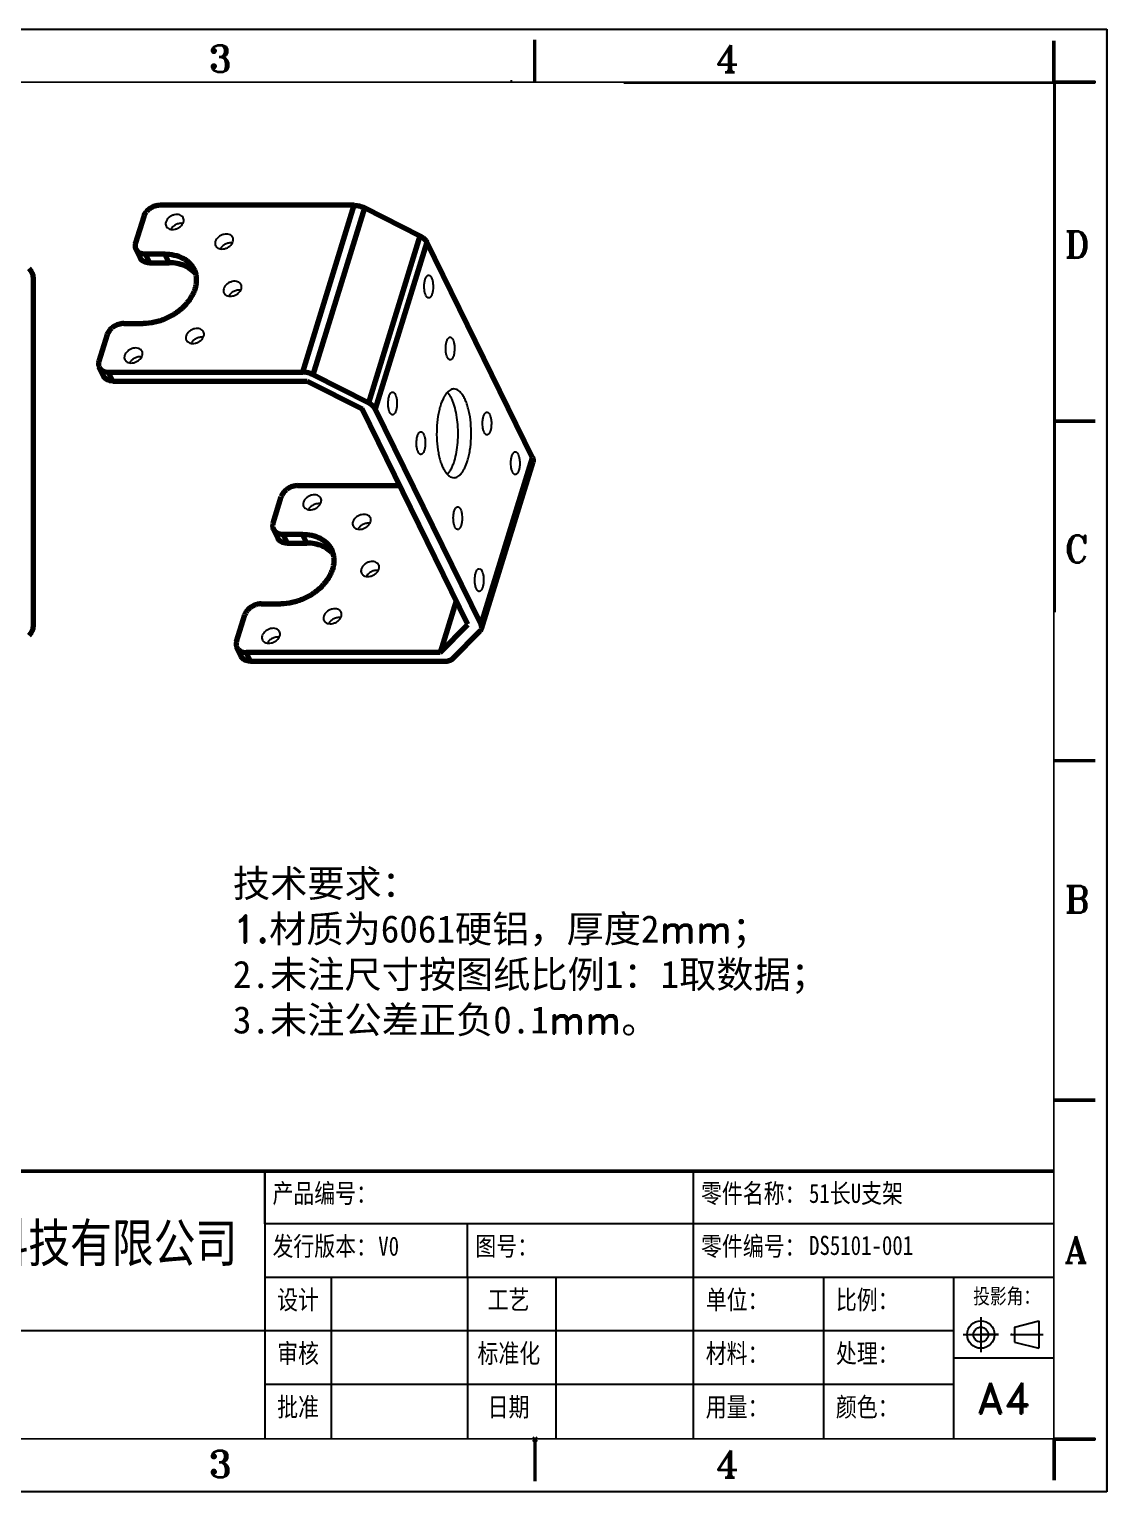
# Model space of a CAD drawing. Header units: millimetres. Extents: x 972 to 21473, y 47 to 2548.
# Drawn here: x 20981.9 to 21133.6, y 1617.2 to 1823.2 of the extents above; entities that cross this region are included whole.
import ezdxf

# ---------------------------------------------------------------- set-up
doc = ezdxf.new("R2010")
doc.units = ezdxf.units.MM
doc.header["$LTSCALE"] = 10
doc.header["$PDMODE"] = 3
doc.header["$PDSIZE"] = 0.3125
doc.layers.get('0').update_dxf_attribs({"linetype": 'CONTINUOUS'})
doc.layers.add('02___PRT_ALL_AXES', color=7, linetype='CONTINUOUS')
doc.layers.add('Layer1', color=7, linetype='CONTINUOUS')
doc.layers.add('7_ALL_FEATURES', color=7, linetype='CONTINUOUS', lineweight=100)
doc.layers.add('图框', color=7, linetype='CONTINUOUS', lineweight=30)
doc.styles.add('ROMAND', font='romand.shx')
doc.styles.add('ROMANT', font='romant.shx')
doc.styles.get("Standard").update_dxf_attribs({"font": 'txt', "width": 0.8})

msp = doc.modelspace()

# ---------------------------------------------------------------- hatches: boundary and pattern name
at = {"lineweight": -3}
h = msp.add_hatch(color=256, dxfattribs=at)
h.paths.add_polyline_path([(20826.285, 1823.154), (21133.593, 1823.154), (21133.593, 1617.204), (20826.285, 1617.204)])
h.paths.add_polyline_path([(20826.501, 1822.938), (21133.377, 1822.938), (21133.377, 1617.42), (20826.501, 1617.42)], flags=16)
for points in [[(21126.261, 1821.536), (21126.045, 1821.536), (21126.045, 1815.822), (21126.261, 1815.822)], [(21131.975, 1815.822), (21126.261, 1815.822), (21126.261, 1815.606), (21131.975, 1815.606)], [(21126.261, 1624.536), (21126.045, 1624.536), (21126.045, 1618.821), (21126.261, 1618.821)], [(21131.975, 1624.752), (21126.261, 1624.752), (21126.261, 1624.536), (21131.975, 1624.536)]]:
    msp.add_hatch(color=256, dxfattribs=at).paths.add_polyline_path(points)

# ---------------------------------------------------------------- linework, layer by layer
for p, q in [((20826.285, 1823.154), (21133.593, 1823.154)), ((21133.593, 1823.154), (21133.593, 1617.204)), ((21052.965, 1815.714), (21052.965, 1821.644)), ((21053.181, 1815.714), (21053.181, 1821.644)), ((21126.045, 1815.822), (21126.045, 1821.536)), ((21126.261, 1815.606), (21126.261, 1821.536)), ((21049.865, 1815.822), (21049.649, 1815.822)), ((21126.045, 1815.822), (21131.975, 1815.822)), ((21126.261, 1815.606), (21131.975, 1815.606)), ((21131.975, 1815.606), (21131.975, 1815.822)), ((21126.045, 1768.108), (21131.975, 1768.108)), ((21126.045, 1767.892), (21131.975, 1767.892)), ((21126.045, 1720.287), (21131.975, 1720.287)), ((21126.045, 1720.071), (21131.975, 1720.071)), ((21126.045, 1672.465), (21131.975, 1672.465)), ((21126.045, 1672.25), (21131.975, 1672.25)), ((21015.023, 1654.943), (21015.023, 1662.276)), ((21075.366, 1662.491), (21075.366, 1624.752)), ((21126.045, 1654.943), (21015.023, 1654.943)), ((21043.588, 1647.395), (21043.588, 1654.943)), ((21126.045, 1647.395), (21015.023, 1647.395)), ((21024.377, 1647.395), (21024.377, 1624.752)), ((21043.562, 1647.395), (21043.562, 1624.752)), ((21055.998, 1647.395), (21055.998, 1624.752)), ((21093.697, 1647.395), (21093.697, 1624.752)), ((21112.027, 1647.395), (21112.027, 1624.752)), ((21115.864, 1641.805), (21115.864, 1636.865)), ((21112.027, 1639.848), (20932.172, 1639.848)), ((21120.621, 1640.379), (21124.03, 1641.265)), ((21120.621, 1640.379), (21120.621, 1638.291)), ((21124.03, 1641.265), (21124.03, 1637.404)), ((21113.395, 1639.335), (21118.334, 1639.335)), ((21118.334, 1639.335), (21115.864, 1639.335)), ((21120.04, 1639.335), (21124.648, 1639.335)), ((21120.218, 1639.335), (21120.135, 1639.335)), ((21120.621, 1638.291), (21124.03, 1637.404)), ((21112.027, 1636.074), (21126.045, 1636.074)), ((21112.027, 1632.3), (21015.023, 1632.3)), ((21052.965, 1624.644), (21052.965, 1618.713)), ((21053.181, 1624.644), (21053.181, 1618.713)), ((21126.045, 1624.536), (21126.045, 1618.821)), ((21126.045, 1624.536), (21131.975, 1624.536)), ((21126.261, 1624.752), (21126.261, 1618.821)), ((21126.261, 1624.752), (21131.975, 1624.752)), ((21131.975, 1624.536), (21131.975, 1624.752)), ((21133.593, 1617.204), (20826.285, 1617.204))]:
    msp.add_line(p, q, dxfattribs=at)
at = {"lineweight": -3, "const_width": 0.216}
msp.add_lwpolyline([(20833.833, 1624.644), (21126.153, 1624.644), (21126.153, 1815.714), (20833.833, 1815.714)], close=True, dxfattribs=at)
at = {"lineweight": -3}
for radius in [1.93, 1.044]:
    msp.add_circle((21115.864, 1639.335), radius, dxfattribs=at)
msp.add_point((21053.073, 1624.644), dxfattribs=at)
at = {"layer": '02___PRT_ALL_AXES', "color": 7, "linetype": 'Continuous'}
for points, knots in [([(21001.107, 1796.01), (21001.077, 1795.91), (21001.046, 1795.705), (21001.096, 1795.502), (21001.139, 1795.415)], [0, 0, 0, 0, 0.5174164, 1, 1, 1, 1]), ([(21003.563, 1796.604), (21003.54, 1796.651), (21003.483, 1796.74), (21003.329, 1796.894), (21003.065, 1797.03), (21002.691, 1797.084), (21002.287, 1797.035), (21001.891, 1796.886), (21001.44, 1796.59), (21001.183, 1796.253), (21001.107, 1796.01)], [0, 0, 0, 0, 0.0509239, 0.1029895, 0.2136147, 0.3363288, 0.4699091, 0.6095634, 0.7488124, 1, 1, 1, 1]), ([(21001.139, 1795.415), (21001.162, 1795.368), (21001.219, 1795.279), (21001.373, 1795.125), (21001.637, 1794.989), (21002.011, 1794.935), (21002.414, 1794.984), (21002.811, 1795.133), (21003.262, 1795.429), (21003.519, 1795.766), (21003.594, 1796.01)], [0, 0, 0, 0, 0.0509239, 0.1029895, 0.2136147, 0.3363288, 0.4699091, 0.6095634, 0.7488124, 1, 1, 1, 1]), ([(21003.594, 1796.01), (21003.625, 1796.11), (21003.656, 1796.314), (21003.606, 1796.517), (21003.563, 1796.604)], [0, 0, 0, 0, 0.5174164, 1, 1, 1, 1]), ([(21003.498, 1795.808), (21003.34, 1795.833), (21003.002, 1795.822), (21002.519, 1795.66), (21002.097, 1795.376), (21001.882, 1795.115), (21001.806, 1794.974)], [0, 0, 0, 0, 0.2415265, 0.5001686, 0.7587065, 1, 1, 1, 1]), ([(21010.528, 1793.851), (21010.505, 1793.898), (21010.448, 1793.987), (21010.294, 1794.141), (21010.029, 1794.277), (21009.655, 1794.331), (21009.252, 1794.282), (21008.856, 1794.133), (21008.405, 1793.837), (21008.147, 1793.5), (21008.072, 1793.256)], [0, 0, 0, 0, 0.0509239, 0.1029895, 0.2136147, 0.3363288, 0.4699091, 0.6095634, 0.7488124, 1, 1, 1, 1]), ([(21010.559, 1793.256), (21010.59, 1793.356), (21010.621, 1793.561), (21010.571, 1793.764), (21010.528, 1793.851)], [0, 0, 0, 0, 0.5174164, 1, 1, 1, 1]), ([(21008.072, 1793.256), (21008.041, 1793.156), (21008.01, 1792.952), (21008.061, 1792.749), (21008.104, 1792.662)], [0, 0, 0, 0, 0.5174164, 1, 1, 1, 1]), ([(21008.104, 1792.662), (21008.126, 1792.615), (21008.183, 1792.526), (21008.337, 1792.372), (21008.602, 1792.236), (21008.976, 1792.182), (21009.379, 1792.231), (21009.775, 1792.38), (21010.227, 1792.676), (21010.484, 1793.013), (21010.559, 1793.256)], [0, 0, 0, 0, 0.0509239, 0.1029895, 0.2136147, 0.3363288, 0.4699091, 0.6095634, 0.7488124, 1, 1, 1, 1]), ([(21010.463, 1793.055), (21010.305, 1793.08), (21009.966, 1793.069), (21009.484, 1792.907), (21009.061, 1792.623), (21008.847, 1792.361), (21008.771, 1792.221)], [0, 0, 0, 0, 0.2415265, 0.5001686, 0.7587065, 1, 1, 1, 1]), ([(21011.711, 1787.204), (21011.688, 1787.251), (21011.631, 1787.34), (21011.477, 1787.495), (21011.213, 1787.631), (21010.839, 1787.685), (21010.435, 1787.635), (21010.039, 1787.486), (21009.588, 1787.191), (21009.331, 1786.853), (21009.255, 1786.61)], [0, 0, 0, 0, 0.0509239, 0.1029895, 0.2136147, 0.3363288, 0.4699091, 0.6095634, 0.7488124, 1, 1, 1, 1]), ([(21037.727, 1785.656), (21037.67, 1785.771), (21037.581, 1786.037), (21037.505, 1786.474), (21037.482, 1786.951), (21037.514, 1787.423), (21037.587, 1787.792), (21037.674, 1788.05), (21037.746, 1788.208), (21037.828, 1788.337), (21037.916, 1788.433), (21038.012, 1788.494), (21038.082, 1788.509), (21038.114, 1788.509)], [0, 0, 0, 0, 0.1234546, 0.2690675, 0.4260903, 0.5820143, 0.7245112, 0.787449, 0.843483, 0.8921274, 0.9334724, 0.9686117, 1, 1, 1, 1]), ([(21038.114, 1788.509), (21038.15, 1788.509), (21038.226, 1788.491), (21038.329, 1788.419), (21038.424, 1788.306), (21038.476, 1788.214), (21038.502, 1788.162)], [0, 0, 0, 0, 0.1954003, 0.4178582, 0.6843401, 1, 1, 1, 1]), ([(21038.502, 1788.162), (21038.558, 1788.047), (21038.648, 1787.781), (21038.724, 1787.344), (21038.747, 1786.868), (21038.714, 1786.395), (21038.641, 1786.026), (21038.555, 1785.768), (21038.482, 1785.61), (21038.401, 1785.481), (21038.312, 1785.385), (21038.216, 1785.324), (21038.147, 1785.309), (21038.114, 1785.309)], [0, 0, 0, 0, 0.1234546, 0.2690675, 0.4260903, 0.5820143, 0.7245112, 0.787449, 0.843483, 0.8921274, 0.9334724, 0.9686117, 1, 1, 1, 1]), ([(21009.255, 1786.61), (21009.225, 1786.51), (21009.194, 1786.305), (21009.244, 1786.103), (21009.287, 1786.015)], [0, 0, 0, 0, 0.5174164, 1, 1, 1, 1]), ([(21009.287, 1786.015), (21009.31, 1785.969), (21009.367, 1785.879), (21009.521, 1785.725), (21009.785, 1785.589), (21010.159, 1785.535), (21010.562, 1785.584), (21010.959, 1785.733), (21011.41, 1786.029), (21011.667, 1786.366), (21011.742, 1786.61)], [0, 0, 0, 0, 0.0509239, 0.1029895, 0.2136147, 0.3363288, 0.4699091, 0.6095634, 0.7488124, 1, 1, 1, 1]), ([(21011.646, 1786.408), (21011.488, 1786.433), (21011.149, 1786.422), (21010.667, 1786.26), (21010.245, 1785.976), (21010.03, 1785.715), (21009.954, 1785.574)], [0, 0, 0, 0, 0.2415265, 0.5001686, 0.7587065, 1, 1, 1, 1]), ([(21011.742, 1786.61), (21011.773, 1786.71), (21011.804, 1786.914), (21011.754, 1787.117), (21011.711, 1787.204)], [0, 0, 0, 0, 0.5174164, 1, 1, 1, 1]), ([(21038.114, 1785.309), (21038.079, 1785.309), (21038.002, 1785.327), (21037.899, 1785.399), (21037.805, 1785.512), (21037.752, 1785.604), (21037.727, 1785.656)], [0, 0, 0, 0, 0.1954003, 0.4178582, 0.6843401, 1, 1, 1, 1]), ([(21003.964, 1779.963), (21003.933, 1779.863), (21003.902, 1779.658), (21003.953, 1779.456), (21003.996, 1779.368)], [0, 0, 0, 0, 0.5174164, 1, 1, 1, 1]), ([(21006.42, 1780.558), (21006.397, 1780.604), (21006.34, 1780.693), (21006.186, 1780.848), (21005.921, 1780.984), (21005.547, 1781.038), (21005.144, 1780.988), (21004.748, 1780.84), (21004.297, 1780.544), (21004.039, 1780.207), (21003.964, 1779.963)], [0, 0, 0, 0, 0.0509239, 0.1029895, 0.2136147, 0.3363288, 0.4699091, 0.6095634, 0.7488124, 1, 1, 1, 1]), ([(21003.996, 1779.368), (21004.018, 1779.322), (21004.075, 1779.233), (21004.229, 1779.078), (21004.494, 1778.942), (21004.868, 1778.888), (21005.271, 1778.938), (21005.667, 1779.086), (21006.119, 1779.382), (21006.376, 1779.719), (21006.451, 1779.963)], [0, 0, 0, 0, 0.0509239, 0.1029895, 0.2136147, 0.3363288, 0.4699091, 0.6095634, 0.7488124, 1, 1, 1, 1]), ([(21006.355, 1779.761), (21006.197, 1779.786), (21005.858, 1779.775), (21005.376, 1779.614), (21004.953, 1779.33), (21004.739, 1779.068), (21004.663, 1778.927)], [0, 0, 0, 0, 0.2415265, 0.5001686, 0.7587065, 1, 1, 1, 1]), ([(21006.451, 1779.963), (21006.482, 1780.063), (21006.513, 1780.267), (21006.463, 1780.47), (21006.42, 1780.558)], [0, 0, 0, 0, 0.5174164, 1, 1, 1, 1]), ([(21040.751, 1776.941), (21040.694, 1777.056), (21040.605, 1777.322), (21040.529, 1777.759), (21040.506, 1778.235), (21040.538, 1778.708), (21040.611, 1779.077), (21040.698, 1779.335), (21040.77, 1779.493), (21040.852, 1779.622), (21040.94, 1779.718), (21041.036, 1779.779), (21041.106, 1779.794), (21041.138, 1779.794)], [0, 0, 0, 0, 0.1234546, 0.2690675, 0.4260903, 0.5820143, 0.7245112, 0.787449, 0.843483, 0.8921274, 0.9334724, 0.9686117, 1, 1, 1, 1]), ([(21041.138, 1779.794), (21041.174, 1779.794), (21041.25, 1779.776), (21041.353, 1779.704), (21041.448, 1779.591), (21041.5, 1779.499), (21041.525, 1779.447)], [0, 0, 0, 0, 0.1954003, 0.4178582, 0.6843401, 1, 1, 1, 1]), ([(21041.525, 1779.447), (21041.582, 1779.332), (21041.672, 1779.066), (21041.747, 1778.629), (21041.77, 1778.152), (21041.738, 1777.68), (21041.665, 1777.311), (21041.578, 1777.053), (21041.506, 1776.895), (21041.425, 1776.766), (21041.336, 1776.67), (21041.24, 1776.609), (21041.171, 1776.594), (21041.138, 1776.594)], [0, 0, 0, 0, 0.1234546, 0.2690675, 0.4260903, 0.5820143, 0.7245112, 0.787449, 0.843483, 0.8921274, 0.9334724, 0.9686117, 1, 1, 1, 1]), ([(20997.753, 1777.804), (20997.73, 1777.851), (20997.674, 1777.94), (20997.519, 1778.095), (20997.255, 1778.231), (20996.881, 1778.285), (20996.478, 1778.235), (20996.082, 1778.086), (20995.63, 1777.791), (20995.373, 1777.454), (20995.298, 1777.21)], [0, 0, 0, 0, 0.0509239, 0.1029895, 0.2136147, 0.3363288, 0.4699091, 0.6095634, 0.7488124, 1, 1, 1, 1]), ([(20997.785, 1777.21), (20997.816, 1777.31), (20997.847, 1777.514), (20997.796, 1777.717), (20997.753, 1777.804)], [0, 0, 0, 0, 0.5174164, 1, 1, 1, 1]), ([(20995.298, 1777.21), (20995.267, 1777.11), (20995.236, 1776.905), (20995.286, 1776.703), (20995.329, 1776.615)], [0, 0, 0, 0, 0.5174164, 1, 1, 1, 1]), ([(20995.329, 1776.615), (20995.352, 1776.569), (20995.409, 1776.48), (20995.563, 1776.325), (20995.828, 1776.189), (20996.202, 1776.135), (20996.605, 1776.185), (20997.001, 1776.333), (20997.452, 1776.629), (20997.709, 1776.966), (20997.785, 1777.21)], [0, 0, 0, 0, 0.0509239, 0.1029895, 0.2136147, 0.3363288, 0.4699091, 0.6095634, 0.7488124, 1, 1, 1, 1]), ([(20997.688, 1777.008), (20997.53, 1777.033), (20997.192, 1777.022), (20996.709, 1776.86), (20996.287, 1776.576), (20996.073, 1776.315), (20995.996, 1776.174)], [0, 0, 0, 0, 0.2415265, 0.5001686, 0.7587065, 1, 1, 1, 1]), ([(21041.138, 1776.594), (21041.103, 1776.594), (21041.026, 1776.612), (21040.923, 1776.684), (21040.829, 1776.797), (21040.776, 1776.889), (21040.751, 1776.941)], [0, 0, 0, 0, 0.1954003, 0.4178582, 0.6843401, 1, 1, 1, 1]), ([(21032.644, 1769.206), (21032.587, 1769.321), (21032.497, 1769.588), (21032.421, 1770.024), (21032.399, 1770.501), (21032.431, 1770.973), (21032.504, 1771.343), (21032.59, 1771.6), (21032.663, 1771.758), (21032.744, 1771.887), (21032.833, 1771.983), (21032.929, 1772.044), (21032.998, 1772.059), (21033.031, 1772.059)], [0, 0, 0, 0, 0.1234546, 0.2690675, 0.4260903, 0.5820143, 0.7245112, 0.787449, 0.843483, 0.8921274, 0.9334724, 0.9686117, 1, 1, 1, 1]), ([(21033.031, 1772.059), (21033.066, 1772.059), (21033.143, 1772.041), (21033.246, 1771.969), (21033.34, 1771.856), (21033.393, 1771.764), (21033.418, 1771.713)], [0, 0, 0, 0, 0.1954003, 0.4178582, 0.6843401, 1, 1, 1, 1]), ([(21033.418, 1771.713), (21033.475, 1771.598), (21033.564, 1771.331), (21033.64, 1770.894), (21033.663, 1770.418), (21033.631, 1769.945), (21033.558, 1769.576), (21033.471, 1769.318), (21033.399, 1769.16), (21033.317, 1769.031), (21033.229, 1768.935), (21033.133, 1768.874), (21033.063, 1768.859), (21033.031, 1768.859)], [0, 0, 0, 0, 0.1234546, 0.2690675, 0.4260903, 0.5820143, 0.7245112, 0.787449, 0.843483, 0.8921274, 0.9334724, 0.9686117, 1, 1, 1, 1]), ([(21041.673, 1772.502), (21041.581, 1772.502), (21041.39, 1772.473), (21041.115, 1772.349), (21040.85, 1772.147), (21040.598, 1771.873), (21040.36, 1771.529), (21040.051, 1770.957), (21039.872, 1770.477), (21039.767, 1770.137)], [0, 0, 0, 0, 0.0858709, 0.1774652, 0.279291, 0.3942419, 0.523749, 0.6682543, 1, 1, 1, 1]), ([(21041.738, 1762.367), (21041.862, 1762.769), (21042.064, 1763.629), (21042.236, 1764.98), (21042.286, 1766.397), (21042.21, 1767.807), (21042.014, 1769.136), (21041.75, 1770.154), (21041.48, 1770.868), (21041.263, 1771.323), (21041.027, 1771.711), (21040.849, 1771.935), (21040.756, 1772.033)], [0, 0, 0, 0, 0.1259875, 0.2637569, 0.4073362, 0.5502478, 0.6860827, 0.8090094, 0.8641572, 0.9144916, 0.9597751, 1, 1, 1, 1]), ([(21043.58, 1762.367), (21043.653, 1762.605), (21043.785, 1763.103), (21043.988, 1764.166), (21044.124, 1765.577), (21044.105, 1767.287), (21043.937, 1768.68), (21043.709, 1769.714), (21043.503, 1770.403), (21043.262, 1771.013), (21042.991, 1771.531), (21042.693, 1771.949), (21042.373, 1772.26), (21042.032, 1772.456), (21041.788, 1772.502), (21041.673, 1772.502)], [0, 0, 0, 0, 0.0674043, 0.1394665, 0.2928386, 0.4503201, 0.6015181, 0.671725, 0.7368875, 0.7961488, 0.8489098, 0.8949395, 0.934543, 0.9688317, 1, 1, 1, 1]), ([(21033.031, 1768.859), (21032.995, 1768.859), (21032.919, 1768.877), (21032.816, 1768.95), (21032.721, 1769.062), (21032.669, 1769.154), (21032.644, 1769.206)], [0, 0, 0, 0, 0.1954003, 0.4178582, 0.6843401, 1, 1, 1, 1]), ([(21039.767, 1770.137), (21039.693, 1769.899), (21039.562, 1769.401), (21039.359, 1768.338), (21039.223, 1766.926), (21039.242, 1765.217), (21039.409, 1763.824), (21039.638, 1762.79), (21039.844, 1762.1), (21040.084, 1761.491), (21040.356, 1760.973), (21040.654, 1760.555), (21040.974, 1760.244), (21041.315, 1760.048), (21041.558, 1760.002), (21041.673, 1760.002)], [0, 0, 0, 0, 0.0674043, 0.1394665, 0.2928386, 0.4503201, 0.6015181, 0.671725, 0.7368875, 0.7961488, 0.8489098, 0.8949395, 0.934543, 0.9688317, 1, 1, 1, 1]), ([(21045.936, 1766.373), (21045.88, 1766.488), (21045.79, 1766.755), (21045.714, 1767.191), (21045.691, 1767.668), (21045.724, 1768.14), (21045.797, 1768.51), (21045.883, 1768.767), (21045.956, 1768.926), (21046.037, 1769.054), (21046.126, 1769.15), (21046.222, 1769.212), (21046.291, 1769.226), (21046.324, 1769.227)], [0, 0, 0, 0, 0.1234546, 0.2690675, 0.4260903, 0.5820143, 0.7245112, 0.787449, 0.843483, 0.8921274, 0.9334724, 0.9686117, 1, 1, 1, 1]), ([(21046.324, 1769.227), (21046.359, 1769.227), (21046.436, 1769.209), (21046.539, 1769.136), (21046.633, 1769.023), (21046.686, 1768.931), (21046.711, 1768.88)], [0, 0, 0, 0, 0.1954003, 0.4178582, 0.6843401, 1, 1, 1, 1]), ([(21046.711, 1768.88), (21046.768, 1768.765), (21046.857, 1768.498), (21046.933, 1768.062), (21046.956, 1767.585), (21046.924, 1767.113), (21046.851, 1766.743), (21046.764, 1766.486), (21046.692, 1766.327), (21046.61, 1766.199), (21046.522, 1766.103), (21046.426, 1766.041), (21046.356, 1766.027), (21046.324, 1766.027)], [0, 0, 0, 0, 0.1234546, 0.2690675, 0.4260903, 0.5820143, 0.7245112, 0.787449, 0.843483, 0.8921274, 0.9334724, 0.9686117, 1, 1, 1, 1]), ([(21036.636, 1763.624), (21036.579, 1763.739), (21036.489, 1764.006), (21036.414, 1764.442), (21036.391, 1764.919), (21036.423, 1765.391), (21036.496, 1765.761), (21036.583, 1766.018), (21036.655, 1766.177), (21036.736, 1766.305), (21036.825, 1766.401), (21036.921, 1766.463), (21036.99, 1766.477), (21037.023, 1766.477)], [0, 0, 0, 0, 0.1234546, 0.2690675, 0.4260903, 0.5820143, 0.7245112, 0.787449, 0.843483, 0.8921274, 0.9334724, 0.9686117, 1, 1, 1, 1]), ([(21037.023, 1766.477), (21037.058, 1766.477), (21037.135, 1766.46), (21037.238, 1766.387), (21037.333, 1766.274), (21037.385, 1766.182), (21037.41, 1766.131)], [0, 0, 0, 0, 0.1954003, 0.4178582, 0.6843401, 1, 1, 1, 1]), ([(21037.41, 1766.131), (21037.467, 1766.016), (21037.557, 1765.749), (21037.632, 1765.312), (21037.655, 1764.836), (21037.623, 1764.363), (21037.55, 1763.994), (21037.463, 1763.737), (21037.391, 1763.578), (21037.309, 1763.449), (21037.221, 1763.353), (21037.125, 1763.292), (21037.056, 1763.277), (21037.023, 1763.277)], [0, 0, 0, 0, 0.1234546, 0.2690675, 0.4260903, 0.5820143, 0.7245112, 0.787449, 0.843483, 0.8921274, 0.9334724, 0.9686117, 1, 1, 1, 1]), ([(21046.324, 1766.027), (21046.288, 1766.027), (21046.212, 1766.044), (21046.109, 1766.117), (21046.014, 1766.23), (21045.962, 1766.322), (21045.936, 1766.373)], [0, 0, 0, 0, 0.1954003, 0.4178582, 0.6843401, 1, 1, 1, 1]), ([(21037.023, 1763.277), (21036.988, 1763.277), (21036.911, 1763.295), (21036.808, 1763.368), (21036.713, 1763.48), (21036.661, 1763.573), (21036.636, 1763.624)], [0, 0, 0, 0, 0.1954003, 0.4178582, 0.6843401, 1, 1, 1, 1]), ([(21049.929, 1760.791), (21049.872, 1760.906), (21049.782, 1761.173), (21049.707, 1761.61), (21049.684, 1762.086), (21049.716, 1762.559), (21049.789, 1762.928), (21049.876, 1763.185), (21049.948, 1763.344), (21050.029, 1763.473), (21050.118, 1763.569), (21050.214, 1763.63), (21050.283, 1763.645), (21050.316, 1763.645)], [0, 0, 0, 0, 0.1234546, 0.2690675, 0.4260903, 0.5820143, 0.7245112, 0.787449, 0.843483, 0.8921274, 0.9334724, 0.9686117, 1, 1, 1, 1]), ([(21050.316, 1763.645), (21050.351, 1763.645), (21050.428, 1763.627), (21050.531, 1763.554), (21050.625, 1763.442), (21050.678, 1763.349), (21050.703, 1763.298)], [0, 0, 0, 0, 0.1954003, 0.4178582, 0.6843401, 1, 1, 1, 1]), ([(21050.703, 1763.298), (21050.76, 1763.183), (21050.849, 1762.916), (21050.925, 1762.48), (21050.948, 1762.003), (21050.916, 1761.531), (21050.843, 1761.161), (21050.756, 1760.904), (21050.684, 1760.745), (21050.602, 1760.617), (21050.514, 1760.521), (21050.418, 1760.459), (21050.348, 1760.445), (21050.316, 1760.445)], [0, 0, 0, 0, 0.1234546, 0.2690675, 0.4260903, 0.5820143, 0.7245112, 0.787449, 0.843483, 0.8921274, 0.9334724, 0.9686117, 1, 1, 1, 1]), ([(21040.757, 1760.472), (21040.859, 1760.58), (21041.056, 1760.832), (21041.312, 1761.272), (21041.545, 1761.791), (21041.676, 1762.167), (21041.738, 1762.367)], [0, 0, 0, 0, 0.2076937, 0.4440094, 0.7088211, 1, 1, 1, 1]), ([(21041.673, 1760.002), (21041.765, 1760.002), (21041.957, 1760.031), (21042.232, 1760.155), (21042.497, 1760.356), (21042.749, 1760.631), (21042.987, 1760.974), (21043.296, 1761.546), (21043.475, 1762.027), (21043.58, 1762.367)], [0, 0, 0, 0, 0.0858709, 0.1774652, 0.279291, 0.3942419, 0.523749, 0.6682543, 1, 1, 1, 1]), ([(21050.316, 1760.445), (21050.28, 1760.445), (21050.204, 1760.462), (21050.101, 1760.535), (21050.006, 1760.648), (21049.954, 1760.74), (21049.929, 1760.791)], [0, 0, 0, 0, 0.1954003, 0.4178582, 0.6843401, 1, 1, 1, 1]), ([(21022.933, 1757.132), (21022.91, 1757.179), (21022.853, 1757.268), (21022.699, 1757.422), (21022.435, 1757.558), (21022.061, 1757.612), (21021.658, 1757.563), (21021.261, 1757.414), (21020.81, 1757.118), (21020.553, 1756.781), (21020.478, 1756.537)], [0, 0, 0, 0, 0.0509239, 0.1029895, 0.2136147, 0.3363288, 0.4699091, 0.6095634, 0.7488124, 1, 1, 1, 1]), ([(21022.965, 1756.537), (21022.995, 1756.637), (21023.026, 1756.842), (21022.976, 1757.045), (21022.933, 1757.132)], [0, 0, 0, 0, 0.5174164, 1, 1, 1, 1]), ([(21020.478, 1756.537), (21020.447, 1756.437), (21020.416, 1756.233), (21020.466, 1756.03), (21020.509, 1755.943)], [0, 0, 0, 0, 0.5174164, 1, 1, 1, 1]), ([(21020.509, 1755.943), (21020.532, 1755.896), (21020.589, 1755.807), (21020.743, 1755.653), (21021.007, 1755.516), (21021.381, 1755.462), (21021.785, 1755.512), (21022.181, 1755.661), (21022.632, 1755.956), (21022.889, 1756.294), (21022.965, 1756.537)], [0, 0, 0, 0, 0.0509239, 0.1029895, 0.2136147, 0.3363288, 0.4699091, 0.6095634, 0.7488124, 1, 1, 1, 1]), ([(21022.868, 1756.336), (21022.71, 1756.36), (21022.372, 1756.35), (21021.889, 1756.188), (21021.467, 1755.904), (21021.253, 1755.642), (21021.176, 1755.502)], [0, 0, 0, 0, 0.2415265, 0.5001686, 0.7587065, 1, 1, 1, 1]), ([(21029.898, 1754.379), (21029.875, 1754.425), (21029.818, 1754.514), (21029.664, 1754.669), (21029.399, 1754.805), (21029.025, 1754.859), (21028.622, 1754.809), (21028.226, 1754.661), (21027.775, 1754.365), (21027.518, 1754.028), (21027.442, 1753.784)], [0, 0, 0, 0, 0.0509239, 0.1029895, 0.2136147, 0.3363288, 0.4699091, 0.6095634, 0.7488124, 1, 1, 1, 1]), ([(21041.821, 1753.057), (21041.765, 1753.172), (21041.675, 1753.438), (21041.599, 1753.875), (21041.576, 1754.351), (21041.609, 1754.824), (21041.682, 1755.193), (21041.768, 1755.451), (21041.841, 1755.609), (21041.922, 1755.738), (21042.011, 1755.834), (21042.107, 1755.895), (21042.176, 1755.91), (21042.209, 1755.91)], [0, 0, 0, 0, 0.1234546, 0.2690675, 0.4260903, 0.5820143, 0.7245112, 0.787449, 0.843483, 0.8921274, 0.9334724, 0.9686117, 1, 1, 1, 1]), ([(21042.209, 1755.91), (21042.244, 1755.91), (21042.321, 1755.892), (21042.424, 1755.82), (21042.518, 1755.707), (21042.571, 1755.615), (21042.596, 1755.563)], [0, 0, 0, 0, 0.1954003, 0.4178582, 0.6843401, 1, 1, 1, 1]), ([(21042.596, 1755.563), (21042.652, 1755.448), (21042.742, 1755.182), (21042.818, 1754.745), (21042.841, 1754.269), (21042.809, 1753.796), (21042.736, 1753.427), (21042.649, 1753.169), (21042.576, 1753.011), (21042.495, 1752.882), (21042.406, 1752.786), (21042.311, 1752.725), (21042.241, 1752.71), (21042.209, 1752.71)], [0, 0, 0, 0, 0.1234546, 0.2690675, 0.4260903, 0.5820143, 0.7245112, 0.787449, 0.843483, 0.8921274, 0.9334724, 0.9686117, 1, 1, 1, 1]), ([(21027.442, 1753.784), (21027.411, 1753.684), (21027.381, 1753.48), (21027.431, 1753.277), (21027.474, 1753.189)], [0, 0, 0, 0, 0.5174164, 1, 1, 1, 1]), ([(21027.474, 1753.189), (21027.497, 1753.143), (21027.553, 1753.054), (21027.708, 1752.899), (21027.972, 1752.763), (21028.346, 1752.709), (21028.749, 1752.759), (21029.146, 1752.908), (21029.597, 1753.203), (21029.854, 1753.54), (21029.929, 1753.784)], [0, 0, 0, 0, 0.0509239, 0.1029895, 0.2136147, 0.3363288, 0.4699091, 0.6095634, 0.7488124, 1, 1, 1, 1]), ([(21029.833, 1753.582), (21029.675, 1753.607), (21029.336, 1753.597), (21028.854, 1753.435), (21028.432, 1753.151), (21028.217, 1752.889), (21028.141, 1752.749)], [0, 0, 0, 0, 0.2415265, 0.5001686, 0.7587065, 1, 1, 1, 1]), ([(21029.929, 1753.784), (21029.96, 1753.884), (21029.991, 1754.089), (21029.941, 1754.291), (21029.898, 1754.379)], [0, 0, 0, 0, 0.5174164, 1, 1, 1, 1]), ([(21042.209, 1752.71), (21042.173, 1752.71), (21042.097, 1752.728), (21041.994, 1752.8), (21041.899, 1752.913), (21041.847, 1753.005), (21041.821, 1753.057)], [0, 0, 0, 0, 0.1954003, 0.4178582, 0.6843401, 1, 1, 1, 1]), ([(21028.626, 1747.137), (21028.595, 1747.037), (21028.564, 1746.833), (21028.614, 1746.63), (21028.657, 1746.543)], [0, 0, 0, 0, 0.5174164, 1, 1, 1, 1]), ([(21031.081, 1747.732), (21031.058, 1747.779), (21031.001, 1747.868), (21030.847, 1748.022), (21030.583, 1748.158), (21030.209, 1748.212), (21029.806, 1748.163), (21029.409, 1748.014), (21028.958, 1747.718), (21028.701, 1747.381), (21028.626, 1747.137)], [0, 0, 0, 0, 0.0509239, 0.1029895, 0.2136147, 0.3363288, 0.4699091, 0.6095634, 0.7488124, 1, 1, 1, 1]), ([(21028.657, 1746.543), (21028.68, 1746.496), (21028.737, 1746.407), (21028.891, 1746.253), (21029.155, 1746.117), (21029.529, 1746.063), (21029.932, 1746.112), (21030.329, 1746.261), (21030.78, 1746.557), (21031.037, 1746.894), (21031.112, 1747.137)], [0, 0, 0, 0, 0.0509239, 0.1029895, 0.2136147, 0.3363288, 0.4699091, 0.6095634, 0.7488124, 1, 1, 1, 1]), ([(21031.016, 1746.936), (21030.858, 1746.961), (21030.52, 1746.95), (21030.037, 1746.788), (21029.615, 1746.504), (21029.401, 1746.242), (21029.324, 1746.102)], [0, 0, 0, 0, 0.2415265, 0.5001686, 0.7587065, 1, 1, 1, 1]), ([(21031.112, 1747.137), (21031.143, 1747.237), (21031.174, 1747.442), (21031.124, 1747.645), (21031.081, 1747.732)], [0, 0, 0, 0, 0.5174164, 1, 1, 1, 1]), ([(21044.845, 1744.341), (21044.789, 1744.456), (21044.699, 1744.723), (21044.623, 1745.16), (21044.6, 1745.636), (21044.633, 1746.109), (21044.705, 1746.478), (21044.792, 1746.736), (21044.865, 1746.894), (21044.946, 1747.023), (21045.035, 1747.119), (21045.13, 1747.18), (21045.2, 1747.195), (21045.233, 1747.195)], [0, 0, 0, 0, 0.1234546, 0.2690675, 0.4260903, 0.5820143, 0.7245112, 0.787449, 0.843483, 0.8921274, 0.9334724, 0.9686117, 1, 1, 1, 1]), ([(21045.233, 1747.195), (21045.268, 1747.195), (21045.344, 1747.177), (21045.448, 1747.104), (21045.542, 1746.992), (21045.595, 1746.9), (21045.62, 1746.848)], [0, 0, 0, 0, 0.1954003, 0.4178582, 0.6843401, 1, 1, 1, 1]), ([(21045.62, 1746.848), (21045.676, 1746.733), (21045.766, 1746.466), (21045.842, 1746.03), (21045.865, 1745.553), (21045.832, 1745.081), (21045.76, 1744.712), (21045.673, 1744.454), (21045.6, 1744.296), (21045.519, 1744.167), (21045.43, 1744.071), (21045.335, 1744.01), (21045.265, 1743.995), (21045.233, 1743.995)], [0, 0, 0, 0, 0.1234546, 0.2690675, 0.4260903, 0.5820143, 0.7245112, 0.787449, 0.843483, 0.8921274, 0.9334724, 0.9686117, 1, 1, 1, 1]), ([(21045.233, 1743.995), (21045.197, 1743.995), (21045.121, 1744.013), (21045.017, 1744.085), (21044.923, 1744.198), (21044.87, 1744.29), (21044.845, 1744.341)], [0, 0, 0, 0, 0.1954003, 0.4178582, 0.6843401, 1, 1, 1, 1]), ([(21023.334, 1740.491), (21023.303, 1740.391), (21023.273, 1740.186), (21023.323, 1739.984), (21023.366, 1739.896)], [0, 0, 0, 0, 0.5174164, 1, 1, 1, 1]), ([(21025.79, 1741.085), (21025.767, 1741.132), (21025.71, 1741.221), (21025.556, 1741.376), (21025.291, 1741.512), (21024.917, 1741.566), (21024.514, 1741.516), (21024.118, 1741.367), (21023.667, 1741.072), (21023.41, 1740.734), (21023.334, 1740.491)], [0, 0, 0, 0, 0.0509239, 0.1029895, 0.2136147, 0.3363288, 0.4699091, 0.6095634, 0.7488124, 1, 1, 1, 1]), ([(21023.366, 1739.896), (21023.389, 1739.85), (21023.445, 1739.76), (21023.6, 1739.606), (21023.864, 1739.47), (21024.238, 1739.416), (21024.641, 1739.465), (21025.038, 1739.614), (21025.489, 1739.91), (21025.746, 1740.247), (21025.821, 1740.491)], [0, 0, 0, 0, 0.0509239, 0.1029895, 0.2136147, 0.3363288, 0.4699091, 0.6095634, 0.7488124, 1, 1, 1, 1]), ([(21025.725, 1740.289), (21025.567, 1740.314), (21025.228, 1740.303), (21024.746, 1740.141), (21024.324, 1739.857), (21024.109, 1739.596), (21024.033, 1739.455)], [0, 0, 0, 0, 0.2415265, 0.5001686, 0.7587065, 1, 1, 1, 1]), ([(21025.821, 1740.491), (21025.852, 1740.591), (21025.883, 1740.795), (21025.833, 1740.998), (21025.79, 1741.085)], [0, 0, 0, 0, 0.5174164, 1, 1, 1, 1]), ([(21017.123, 1738.332), (21017.101, 1738.379), (21017.044, 1738.468), (21016.89, 1738.622), (21016.625, 1738.758), (21016.251, 1738.812), (21015.848, 1738.763), (21015.452, 1738.614), (21015.001, 1738.318), (21014.743, 1737.981), (21014.668, 1737.738)], [0, 0, 0, 0, 0.0509239, 0.1029895, 0.2136147, 0.3363288, 0.4699091, 0.6095634, 0.7488124, 1, 1, 1, 1]), ([(21017.155, 1737.738), (21017.186, 1737.837), (21017.217, 1738.042), (21017.166, 1738.245), (21017.123, 1738.332)], [0, 0, 0, 0, 0.5174164, 1, 1, 1, 1]), ([(21014.668, 1737.738), (21014.637, 1737.638), (21014.606, 1737.433), (21014.657, 1737.23), (21014.7, 1737.143)], [0, 0, 0, 0, 0.5174164, 1, 1, 1, 1]), ([(21014.7, 1737.143), (21014.722, 1737.096), (21014.779, 1737.007), (21014.933, 1736.853), (21015.198, 1736.717), (21015.572, 1736.663), (21015.975, 1736.712), (21016.371, 1736.861), (21016.822, 1737.157), (21017.08, 1737.494), (21017.155, 1737.738)], [0, 0, 0, 0, 0.0509239, 0.1029895, 0.2136147, 0.3363288, 0.4699091, 0.6095634, 0.7488124, 1, 1, 1, 1]), ([(21017.059, 1737.536), (21016.9, 1737.561), (21016.562, 1737.55), (21016.08, 1737.388), (21015.657, 1737.104), (21015.443, 1736.842), (21015.367, 1736.702)], [0, 0, 0, 0, 0.2415265, 0.5001686, 0.7587065, 1, 1, 1, 1])]:
    msp.add_open_spline(points, degree=3, knots=knots, dxfattribs=at)
at = {"layer": '7_ALL_FEATURES', "color": 7, "linetype": 'Continuous'}
for p, q in [((21027.643, 1798.36), (21000.314, 1798.36)), ((21020.381, 1774.86), (21027.643, 1798.36)), ((21021.863, 1774.496), (21029.125, 1797.995)), ((21029.125, 1797.995), (21036.884, 1794.062)), ((20997.988, 1796.793), (20996.838, 1793.072)), ((21036.884, 1794.062), (21029.622, 1770.562)), ((20996.885, 1792.191), (20997.495, 1790.948)), ((21037.855, 1793.183), (21030.593, 1769.683)), ((21052.754, 1762.821), (21037.855, 1793.183)), ((20998.196, 1791.505), (20998.806, 1790.262)), ((20998.196, 1791.505), (21000.959, 1791.505)), ((20998.806, 1790.262), (21001.569, 1790.262)), ((21001.569, 1790.262), (21000.959, 1791.505)), ((20982.461, 1739.199), (20982.461, 1788.042)), ((20995.17, 1781.714), (20997.933, 1781.714)), ((20992.844, 1780.147), (20991.694, 1776.426)), ((20992.351, 1774.302), (20991.741, 1775.545)), ((20993.662, 1773.617), (20993.052, 1774.86)), ((20993.052, 1774.86), (21020.381, 1774.86)), ((20993.662, 1773.617), (21020.991, 1773.617)), ((21020.991, 1773.617), (21028.751, 1769.683)), ((21029.622, 1770.562), (21021.863, 1774.496)), ((21043.65, 1739.321), (21028.751, 1769.683)), ((21045.492, 1739.321), (21030.593, 1769.683)), ((21045.492, 1739.321), (21052.754, 1762.821)), ((21045.561, 1738.731), (21052.823, 1762.231)), ((21019.684, 1758.887), (21034.048, 1758.887)), ((21016.208, 1753.6), (21017.358, 1757.321)), ((21016.255, 1752.719), (21016.865, 1751.476)), ((21017.566, 1752.033), (21020.329, 1752.033)), ((21017.566, 1752.033), (21018.176, 1750.79)), ((21018.176, 1750.79), (21020.939, 1750.79)), ((21020.939, 1750.79), (21020.329, 1752.033)), ((21042.004, 1742.676), (21039.751, 1735.388)), ((21011.064, 1736.954), (21012.214, 1740.675)), ((21014.54, 1742.242), (21017.303, 1742.242)), ((21039.751, 1735.388), (21043.65, 1739.321)), ((21041.485, 1734.508), (21045.384, 1738.442)), ((21011.721, 1734.83), (21011.111, 1736.073)), ((21039.751, 1735.388), (21012.422, 1735.388)), ((21013.032, 1734.144), (21012.422, 1735.388)), ((21013.032, 1734.144), (21040.362, 1734.144))]:
    msp.add_line(p, q, dxfattribs=at)
for centre, start, end in [((20980.461, 1788.042), 0, 45), ((20980.461, 1739.199), 315, 0)]:
    msp.add_arc(centre, 2, start, end, dxfattribs=at)
for points, knots in [([(21000.314, 1798.36), (21000.063, 1798.36), (20999.551, 1798.272), (20998.969, 1797.99), (20998.564, 1797.673), (20998.234, 1797.324), (20998.055, 1797.01), (20997.988, 1796.793)], [0, 0, 0, 0, 0.2530224, 0.515779, 0.6452601, 0.7702597, 1, 1, 1, 1]), ([(21027.643, 1798.36), (21027.896, 1798.36), (21028.408, 1798.29), (21028.893, 1798.113), (21029.125, 1797.995)], [0, 0, 0, 0, 0.4932527, 1, 1, 1, 1]), ([(21036.884, 1794.062), (21036.995, 1794.005), (21037.203, 1793.884), (21037.479, 1793.671), (21037.701, 1793.44), (21037.813, 1793.269), (21037.855, 1793.183)], [0, 0, 0, 0, 0.2801379, 0.5430999, 0.7838484, 1, 1, 1, 1]), ([(20996.838, 1793.072), (20996.792, 1792.924), (20996.758, 1792.692), (20996.802, 1792.393), (20996.853, 1792.256), (20996.885, 1792.191)], [0, 0, 0, 0, 0.5161542, 0.7604775, 1, 1, 1, 1]), ([(20996.885, 1792.191), (20996.936, 1792.086), (20997.081, 1791.886), (20997.391, 1791.667), (20997.773, 1791.533), (20998.052, 1791.505), (20998.196, 1791.505)], [0, 0, 0, 0, 0.2268631, 0.4650388, 0.7220728, 1, 1, 1, 1]), ([(20998.806, 1790.262), (20998.662, 1790.262), (20998.383, 1790.29), (20998.001, 1790.423), (20997.691, 1790.643), (20997.546, 1790.842), (20997.495, 1790.948)], [0, 0, 0, 0, 0.2779272, 0.5349612, 0.7731369, 1, 1, 1, 1]), ([(21000.959, 1791.505), (21001.409, 1791.505), (21002.279, 1791.42), (21003.295, 1791.064), (21003.981, 1790.643), (21004.42, 1790.271), (21004.785, 1789.845), (21004.976, 1789.527), (21005.057, 1789.363)], [0, 0, 0, 0, 0.2775536, 0.5341671, 0.6554181, 0.7726926, 0.8870982, 1, 1, 1, 1]), ([(21005.276, 1788.733), (21005.079, 1788.978), (21004.601, 1789.426), (21003.714, 1789.908), (21002.682, 1790.201), (21001.947, 1790.262), (21001.569, 1790.262)], [0, 0, 0, 0, 0.2277967, 0.4684939, 0.725707, 1, 1, 1, 1]), ([(21005.057, 1789.363), (21005.147, 1789.18), (21005.293, 1788.793), (21005.403, 1788.174), (21005.402, 1787.528), (21005.292, 1786.866), (21005.074, 1786.201), (21004.639, 1785.309), (21003.846, 1784.256), (21002.607, 1783.191), (21001.145, 1782.368), (20999.565, 1781.843), (20998.469, 1781.714), (20997.933, 1781.714)], [0, 0, 0, 0, 0.0504924, 0.101815, 0.1547013, 0.2097148, 0.2672094, 0.327327, 0.4548252, 0.5901639, 0.729301, 0.8674387, 1, 1, 1, 1]), ([(20995.17, 1781.714), (20994.92, 1781.714), (20994.407, 1781.626), (20993.825, 1781.344), (20993.42, 1781.027), (20993.09, 1780.679), (20992.911, 1780.364), (20992.844, 1780.147)], [0, 0, 0, 0, 0.2530224, 0.515779, 0.6452601, 0.7702597, 1, 1, 1, 1]), ([(20991.694, 1776.426), (20991.648, 1776.278), (20991.614, 1776.046), (20991.658, 1775.748), (20991.709, 1775.61), (20991.741, 1775.545)], [0, 0, 0, 0, 0.5161542, 0.7604775, 1, 1, 1, 1]), ([(20991.741, 1775.545), (20991.792, 1775.44), (20991.937, 1775.24), (20992.247, 1775.021), (20992.629, 1774.887), (20992.908, 1774.86), (20993.052, 1774.86)], [0, 0, 0, 0, 0.2268631, 0.4650388, 0.7220728, 1, 1, 1, 1]), ([(20993.662, 1773.617), (20993.518, 1773.617), (20993.24, 1773.644), (20992.857, 1773.778), (20992.547, 1773.997), (20992.403, 1774.197), (20992.351, 1774.302)], [0, 0, 0, 0, 0.2779272, 0.5349612, 0.7731369, 1, 1, 1, 1]), ([(21021.863, 1774.496), (21021.631, 1774.613), (21021.146, 1774.791), (21020.634, 1774.86), (21020.381, 1774.86)], [0, 0, 0, 0, 0.5067473, 1, 1, 1, 1]), ([(21030.593, 1769.683), (21030.551, 1769.769), (21030.439, 1769.94), (21030.217, 1770.171), (21029.941, 1770.384), (21029.733, 1770.506), (21029.622, 1770.562)], [0, 0, 0, 0, 0.2161516, 0.4569001, 0.7198621, 1, 1, 1, 1]), ([(21052.754, 1762.821), (21052.801, 1762.726), (21052.851, 1762.575), (21052.855, 1762.371), (21052.837, 1762.276), (21052.823, 1762.231)], [0, 0, 0, 0, 0.5246084, 0.7658854, 1, 1, 1, 1]), ([(21019.684, 1758.887), (21019.434, 1758.887), (21018.921, 1758.8), (21018.339, 1758.518), (21017.934, 1758.201), (21017.604, 1757.852), (21017.425, 1757.538), (21017.358, 1757.321)], [0, 0, 0, 0, 0.2530224, 0.515779, 0.6452601, 0.7702597, 1, 1, 1, 1]), ([(21016.208, 1753.6), (21016.162, 1753.452), (21016.128, 1753.22), (21016.173, 1752.921), (21016.223, 1752.783), (21016.255, 1752.719)], [0, 0, 0, 0, 0.5161542, 0.7604775, 1, 1, 1, 1]), ([(21016.255, 1752.719), (21016.307, 1752.613), (21016.451, 1752.414), (21016.761, 1752.194), (21017.144, 1752.061), (21017.422, 1752.033), (21017.566, 1752.033)], [0, 0, 0, 0, 0.2268631, 0.4650388, 0.7220728, 1, 1, 1, 1]), ([(21018.176, 1750.79), (21018.032, 1750.79), (21017.754, 1750.818), (21017.371, 1750.951), (21017.061, 1751.171), (21016.917, 1751.37), (21016.865, 1751.476)], [0, 0, 0, 0, 0.2779272, 0.5349612, 0.7731369, 1, 1, 1, 1]), ([(21020.329, 1752.033), (21020.779, 1752.033), (21021.649, 1751.947), (21022.665, 1751.592), (21023.351, 1751.17), (21023.79, 1750.799), (21024.156, 1750.373), (21024.346, 1750.055), (21024.427, 1749.891)], [0, 0, 0, 0, 0.2775536, 0.5341671, 0.6554181, 0.7726926, 0.8870982, 1, 1, 1, 1]), ([(21024.646, 1749.261), (21024.449, 1749.506), (21023.971, 1749.953), (21023.084, 1750.436), (21022.052, 1750.729), (21021.317, 1750.79), (21020.939, 1750.79)], [0, 0, 0, 0, 0.2277967, 0.4684939, 0.725707, 1, 1, 1, 1]), ([(21024.427, 1749.891), (21024.517, 1749.708), (21024.663, 1749.32), (21024.773, 1748.702), (21024.773, 1748.056), (21024.662, 1747.394), (21024.444, 1746.729), (21024.009, 1745.837), (21023.216, 1744.784), (21021.977, 1743.719), (21020.515, 1742.895), (21018.935, 1742.371), (21017.839, 1742.242), (21017.303, 1742.242)], [0, 0, 0, 0, 0.0504924, 0.101815, 0.1547013, 0.2097148, 0.2672094, 0.327327, 0.4548252, 0.5901639, 0.729301, 0.8674387, 1, 1, 1, 1]), ([(21014.54, 1742.242), (21014.29, 1742.242), (21013.777, 1742.154), (21013.195, 1741.872), (21012.79, 1741.555), (21012.46, 1741.206), (21012.281, 1740.892), (21012.214, 1740.675)], [0, 0, 0, 0, 0.2530224, 0.515779, 0.6452601, 0.7702597, 1, 1, 1, 1]), ([(21045.384, 1738.442), (21045.425, 1738.483), (21045.496, 1738.573), (21045.544, 1738.678), (21045.561, 1738.731)], [0, 0, 0, 0, 0.5096951, 1, 1, 1, 1]), ([(21045.561, 1738.731), (21045.575, 1738.776), (21045.593, 1738.871), (21045.589, 1739.075), (21045.539, 1739.226), (21045.492, 1739.321)], [0, 0, 0, 0, 0.2341146, 0.4753916, 1, 1, 1, 1]), ([(21011.064, 1736.954), (21011.018, 1736.806), (21010.984, 1736.574), (21011.029, 1736.275), (21011.079, 1736.138), (21011.111, 1736.073)], [0, 0, 0, 0, 0.5161542, 0.7604775, 1, 1, 1, 1]), ([(21011.111, 1736.073), (21011.163, 1735.968), (21011.307, 1735.768), (21011.617, 1735.549), (21012, 1735.415), (21012.278, 1735.388), (21012.422, 1735.388)], [0, 0, 0, 0, 0.2268631, 0.4650388, 0.7220728, 1, 1, 1, 1]), ([(21013.032, 1734.144), (21012.888, 1734.144), (21012.61, 1734.172), (21012.227, 1734.306), (21011.917, 1734.525), (21011.773, 1734.724), (21011.721, 1734.83)], [0, 0, 0, 0, 0.2779272, 0.5349612, 0.7731369, 1, 1, 1, 1]), ([(21040.362, 1734.144), (21040.478, 1734.144), (21040.701, 1734.159), (21041.093, 1734.244), (21041.359, 1734.381), (21041.485, 1734.508)], [0, 0, 0, 0, 0.2890858, 0.5537372, 1, 1, 1, 1])]:
    msp.add_open_spline(points, degree=3, knots=knots, dxfattribs=at)
at = {"layer": 'Layer1', "lineweight": -3}
for p, q in [((20931.956, 1662.491), (21126.045, 1662.491)), ((20932.172, 1662.276), (21126.045, 1662.276)), ((21015.023, 1662.491), (21015.023, 1624.752))]:
    msp.add_line(p, q, dxfattribs=at)
at = {"layer": '图框', "lineweight": -3}
for p, q in [((21065.574, 1815.606), (21086.812, 1815.606)), ((21065.574, 1815.606), (21126.261, 1815.606)), ((21126.261, 1815.606), (21126.261, 1741.054))]:
    msp.add_line(p, q, dxfattribs=at)

# ---------------------------------------------------------------- texts
at = {"lineweight": -3}
for s, height, style, p in [('3', 3.774, 'ROMANT', (21007.142, 1817.13)), ('4', 3.774, 'ROMANT', (21078.578, 1817.13)), ('D', 3.774, 'ROMANT', (21127.641, 1790.942)), ('C', 3.774, 'ROMANT', (21127.641, 1748.081)), ('B', 3.774, 'ROMANT', (21127.641, 1698.75)), ('A', 3.774, 'ROMANT', (21127.641, 1649.419)), ('A4', 4.3131, 'ROMAND', (21115.376, 1628.236)), ('3', 3.774, 'ROMANT', (21007.142, 1619.216)), ('4', 3.774, 'ROMANT', (21078.578, 1619.216))]:
    msp.add_text(s, height=height, dxfattribs=dict(at, style=style)).set_placement(p)
at = {"lineweight": -3, "attachment_point": 1}
for s, insert, char_height, width in [('\\f宋体|b0|i0|c134|p2;产品编号：', (21016.122, 1660.574), 2.69568, 21.56544), ('{\\fSimSun|b0|i0|c134|p2;零件名称：}', (21076.465, 1660.574), 2.69568, 37.12743), ('{\\fSimSun|b0|i0|c134|p2;51长U支架}', (21091.667, 1660.574), 2.69568, 37.12743), ('{\\fSimSun|b0|i0|c134|p2;东莞市达盛舵机科技有限公司}', (20934.679, 1654.943), 5.39136, 90.30384), ('\\f宋体|b0|i0|c134|p2;发行版本：', (21016.122, 1653.134), 2.69568, 21.56544), ('{\\fSimSun|b0|i0|c134|p2;V0}', (21031.016, 1653.134), 2.69568, 21.56544), ('\\f宋体|b0|i0|c134|p2;图号：', (21044.687, 1653.134), 2.69568, 21.56544), ('\\f宋体|b0|i0|c134|p2;零件编号：', (21076.465, 1653.134), 2.69568, 21.56544), ('{\\fSimSun|b0|i0|c134|p2;DS5101-001}', (21091.667, 1653.242), 2.69568, 37.12743), ('\\f宋体|b0|i0|c134|p2;设计', (21016.786, 1645.586), 2.69568, 21.56544), ('\\f宋体|b0|i0|c134|p2;工艺', (21046.431, 1645.586), 2.69568, 21.56544), ('\\f宋体|b0|i0|c134|p2;单位：', (21077.129, 1645.586), 2.69568, 21.56544), ('\\f宋体|b0|i0|c134|p2;比例：', (21095.46, 1645.586), 2.69568, 21.56544), ('\\f宋体|b0|i0|c134|p2;投影角：', (21114.791, 1645.823), 2.15654, 21.56544), ('\\f宋体|b0|i0|c134|p2;审核', (21016.786, 1638.038), 2.69568, 21.56544), ('\\f宋体|b0|i0|c134|p2;标准化', (21044.993, 1638.038), 2.69568, 21.56544), ('\\f宋体|b0|i0|c134|p2;材料：', (21077.129, 1638.038), 2.69568, 21.56544), ('\\f宋体|b0|i0|c134|p2;处理：', (21095.46, 1638.038), 2.69568, 21.56544), ('\\f宋体|b0|i0|c134|p2;批准', (21016.786, 1630.49), 2.69568, 21.56544), ('\\f宋体|b0|i0|c134|p2;日期', (21046.431, 1630.49), 2.69568, 21.56544), ('\\f宋体|b0|i0|c134|p2;用量：', (21077.129, 1630.49), 2.69568, 21.56544), ('\\f宋体|b0|i0|c134|p2;颜色：', (21095.46, 1630.49), 2.69568, 21.56544)]:
    msp.add_mtext(s, dxfattribs=dict(at, insert=insert, char_height=char_height, width=width))
at = {"layer": '7_ALL_FEATURES', "lineweight": -3, "insert": (21010.553, 1704.789), "char_height": 3.84, "width": 98.65609, "attachment_point": 1, "style": 'ROMAND'}
msp.add_mtext('{\\fSimSun|b0|i0|c134|p54;技术要求：\\P}1.{\\fSimSun|b0|i0|c134|p54;材质为6061硬铝，厚度2}mm{\\fSimSun|b0|i0|c134|p54;；\\P2.未注尺寸按图纸比例1：1取数据；\\P3.未注公差正负0.1}mm{\\fSimSun|b0|i0|c134|p54;。}', dxfattribs=at)

doc.saveas('drawing.dxf')
